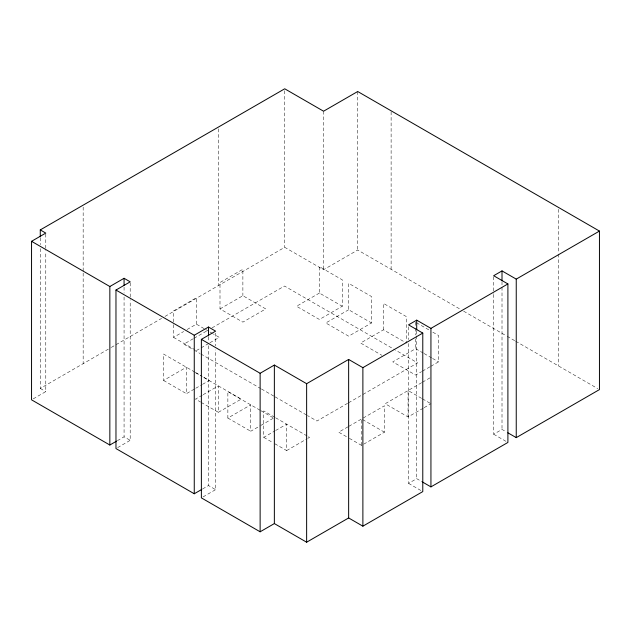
<?xml version="1.0" encoding="UTF-8"?>
<svg xmlns="http://www.w3.org/2000/svg" width="631" height="631" viewBox="0 0 631 631"><rect width="100%" height="100%" fill="white"/><g stroke="black" fill="none" stroke-linecap="round" stroke-linejoin="round"><path stroke-width="0.47" stroke-dasharray="3.15 2.37" d="M40.274 248.622L40.274 388.428L110.449 347.918M111.301 347.421L161.607 318.379M165.014 316.415L284.723 247.305L323.569 269.729L357.706 250.026L460.236 309.222M33.222 398.855L45.779 391.606L45.779 251.801M219.998 308.922L242.88 295.71L265.754 308.922L242.88 322.133L219.998 308.922L219.998 282.499L242.88 269.295L242.88 295.71M173.509 324.649L173.509 337.372L183.676 331.504M187.06 329.54L196.383 324.16L204.862 329.051M193.212 338.744L183.834 344.163L193.212 349.582M194.072 338.255L207.717 330.376M211.984 327.907L284.502 286.04L394.564 349.59M196.383 350.584L209.098 343.24M209.942 342.751L219.265 337.372L213.333 333.949M194.892 372.124L163.539 354.023L163.539 380.446L186.421 367.234L186.421 393.657L194.892 388.759M319.412 293.06L296.531 306.264L319.412 319.475L342.286 306.264L342.286 279.849L319.412 266.637L319.412 293.06L342.286 306.264M195.744 388.27L201.675 384.847M202.519 384.358L209.303 380.446L202.519 376.533M117.374 440.675L124.07 436.81L130.199 440.351L130.199 300.537M348.659 309.758L325.777 322.969L348.659 336.181L371.541 322.969L371.541 296.554L348.659 283.343L348.659 309.758L371.541 322.969M202.259 395.195L195.476 399.107L200.563 402.042M203.103 394.706L218.358 385.896L218.358 412.311L201.407 402.531M117.642 447.6L130.199 440.351M218.358 412.311L241.239 399.107L203.103 377.093M260.059 410.221L227.862 391.63L227.862 418.053L250.736 404.842L250.736 431.257L260.059 425.878M383.474 329.816L383.474 303.393L406.356 316.604L406.356 343.019L383.474 329.816L360.601 343.019L381.787 355.253M260.903 425.389L273.617 418.053M423.251 353.06L415.624 348.659L392.75 361.871L415.624 375.074L421.555 371.651M274.785 417.296L263.766 410.939L263.766 437.362L274.785 430.997M275.629 430.508L286.648 424.15L286.648 450.566L273.933 443.23M347.657 403.288L316.943 421.019L307.557 415.592M348.509 402.791L362.162 394.911M363.014 394.414L417.612 362.896L395.424 350.079M202.63 488.93L208.49 485.547L215.605 489.656L215.605 349.85M203.048 496.905L215.605 489.656M422.407 371.162L430.034 366.761M430.878 366.272L438.506 361.871L438.506 335.447L430.878 331.046M286.648 450.566L306.981 438.829M307.833 438.34L309.529 437.362L307.833 436.384M421.618 382.701L385.178 403.737L408.06 416.949L423.314 408.139M422.47 382.212L430.09 377.811M348.012 426.808L338.689 432.188L348.012 437.567M348.856 426.319L384.453 405.772L384.453 432.188L361.571 445.399L348.856 438.056M424.158 407.65L430.941 403.737M408.541 343.572L408.541 483.378L416.705 478.669L421.729 481.571M493.671 294.425L493.671 434.231L502.008 429.419L506.196 431.833M463.651 311.186L506.314 335.818M507.166 336.315L514.849 340.748M515.701 341.237L597.77 388.625M416.476 322.725L430.034 330.557M424.103 353.549L431.73 357.951M432.574 358.44L438.506 361.871M493.671 434.231L506.228 441.479M421.618 398.358L408.06 390.526L408.06 416.949M422.47 398.847L430.09 403.248M384.453 432.188L361.571 418.976L361.571 445.399M205.706 329.54L209.098 331.504M209.942 331.993L212.489 333.46M173.509 337.372L194.687 349.606M194.064 350.071L200.035 353.518M200.895 354.015L260.611 388.491M261.463 388.98L274.264 396.378M275.116 396.867L306.698 415.103M408.541 483.378L421.098 490.626M275.629 417.785L306.981 435.887M195.744 372.613L201.675 376.044M195.476 372.684L202.259 376.597M260.903 410.71L272.773 417.564M263.766 437.362L273.089 442.741M163.539 380.446L186.421 393.657M227.862 418.053L250.736 431.257M40.274 388.428L45.779 391.606M558.364 209.303L558.364 253.102M558.364 254.08L558.364 365.87M502.008 281.734L502.008 429.419M493.671 276.701L493.671 293.439M416.705 330.983L416.705 334.919M416.705 335.905L416.705 478.669M415.624 322.236L415.624 327.134M415.624 328.112L415.624 334.958M415.624 338.871L415.624 348.659M408.541 326.834L408.541 339.636M391.117 111.774L391.117 269.311M357.706 91.511L357.706 250.026M323.569 111.214L323.569 269.729M284.723 90.754L284.723 247.305M218.728 128.858L218.728 285.401M215.605 333.113L215.605 345.914M208.49 336.883L208.49 341.805M208.49 345.741L208.49 485.547M196.383 324.16L196.383 297.745L173.509 310.949L173.509 323.671M130.199 282.822L130.199 299.559M124.07 287.152L124.07 293.06M124.07 297.004L124.07 436.81M83.166 207.118L83.166 272.103M83.166 273.089L83.166 363.669M45.779 234.077L45.779 250.815M40.274 237.792L40.274 244.686"/><path stroke-width="0.95" d="M40.274 236.806L40.274 229.913L284.723 88.79L323.569 111.214L357.706 91.511L599.45 231.08L599.45 389.595L516.245 437.63L507.868 432.803M116.538 441.156L109.841 445.021L31.55 399.825L31.55 241.31L45.779 233.091L40.274 229.913M31.55 241.31L109.841 286.513L124.07 278.295L130.199 281.836L115.97 290.047L115.97 448.562L194.261 493.765L201.794 489.411M115.97 290.047L194.261 335.25L208.49 327.032L215.605 331.141L201.376 339.36L201.376 497.875L260.13 531.791L274.359 523.58L306.634 542.21L348.643 517.956L362.88 526.175L422.778 491.596L422.778 333.081L408.541 324.862L416.705 320.154L430.934 328.372L507.9 283.934L507.9 442.449L430.934 486.887L422.565 482.052M201.376 339.36L260.13 373.276L274.359 365.065L306.634 383.695L348.643 359.441L362.88 367.66L422.778 333.081M599.45 231.08L516.245 279.115L502.008 270.904L493.671 275.715L507.9 283.934M516.245 279.115L516.245 437.63M502.008 270.904L502.008 280.748M430.934 328.372L430.934 486.887M416.705 320.154L416.705 329.997M362.88 367.66L362.88 526.175M348.643 359.441L348.643 517.956M306.634 383.695L306.634 542.21M274.359 365.065L274.359 523.58M260.13 373.276L260.13 531.791M208.49 327.032L208.49 335.897M194.261 335.25L194.261 493.765M124.07 278.295L124.07 285.188M109.841 286.513L109.841 445.021"/></g></svg>
